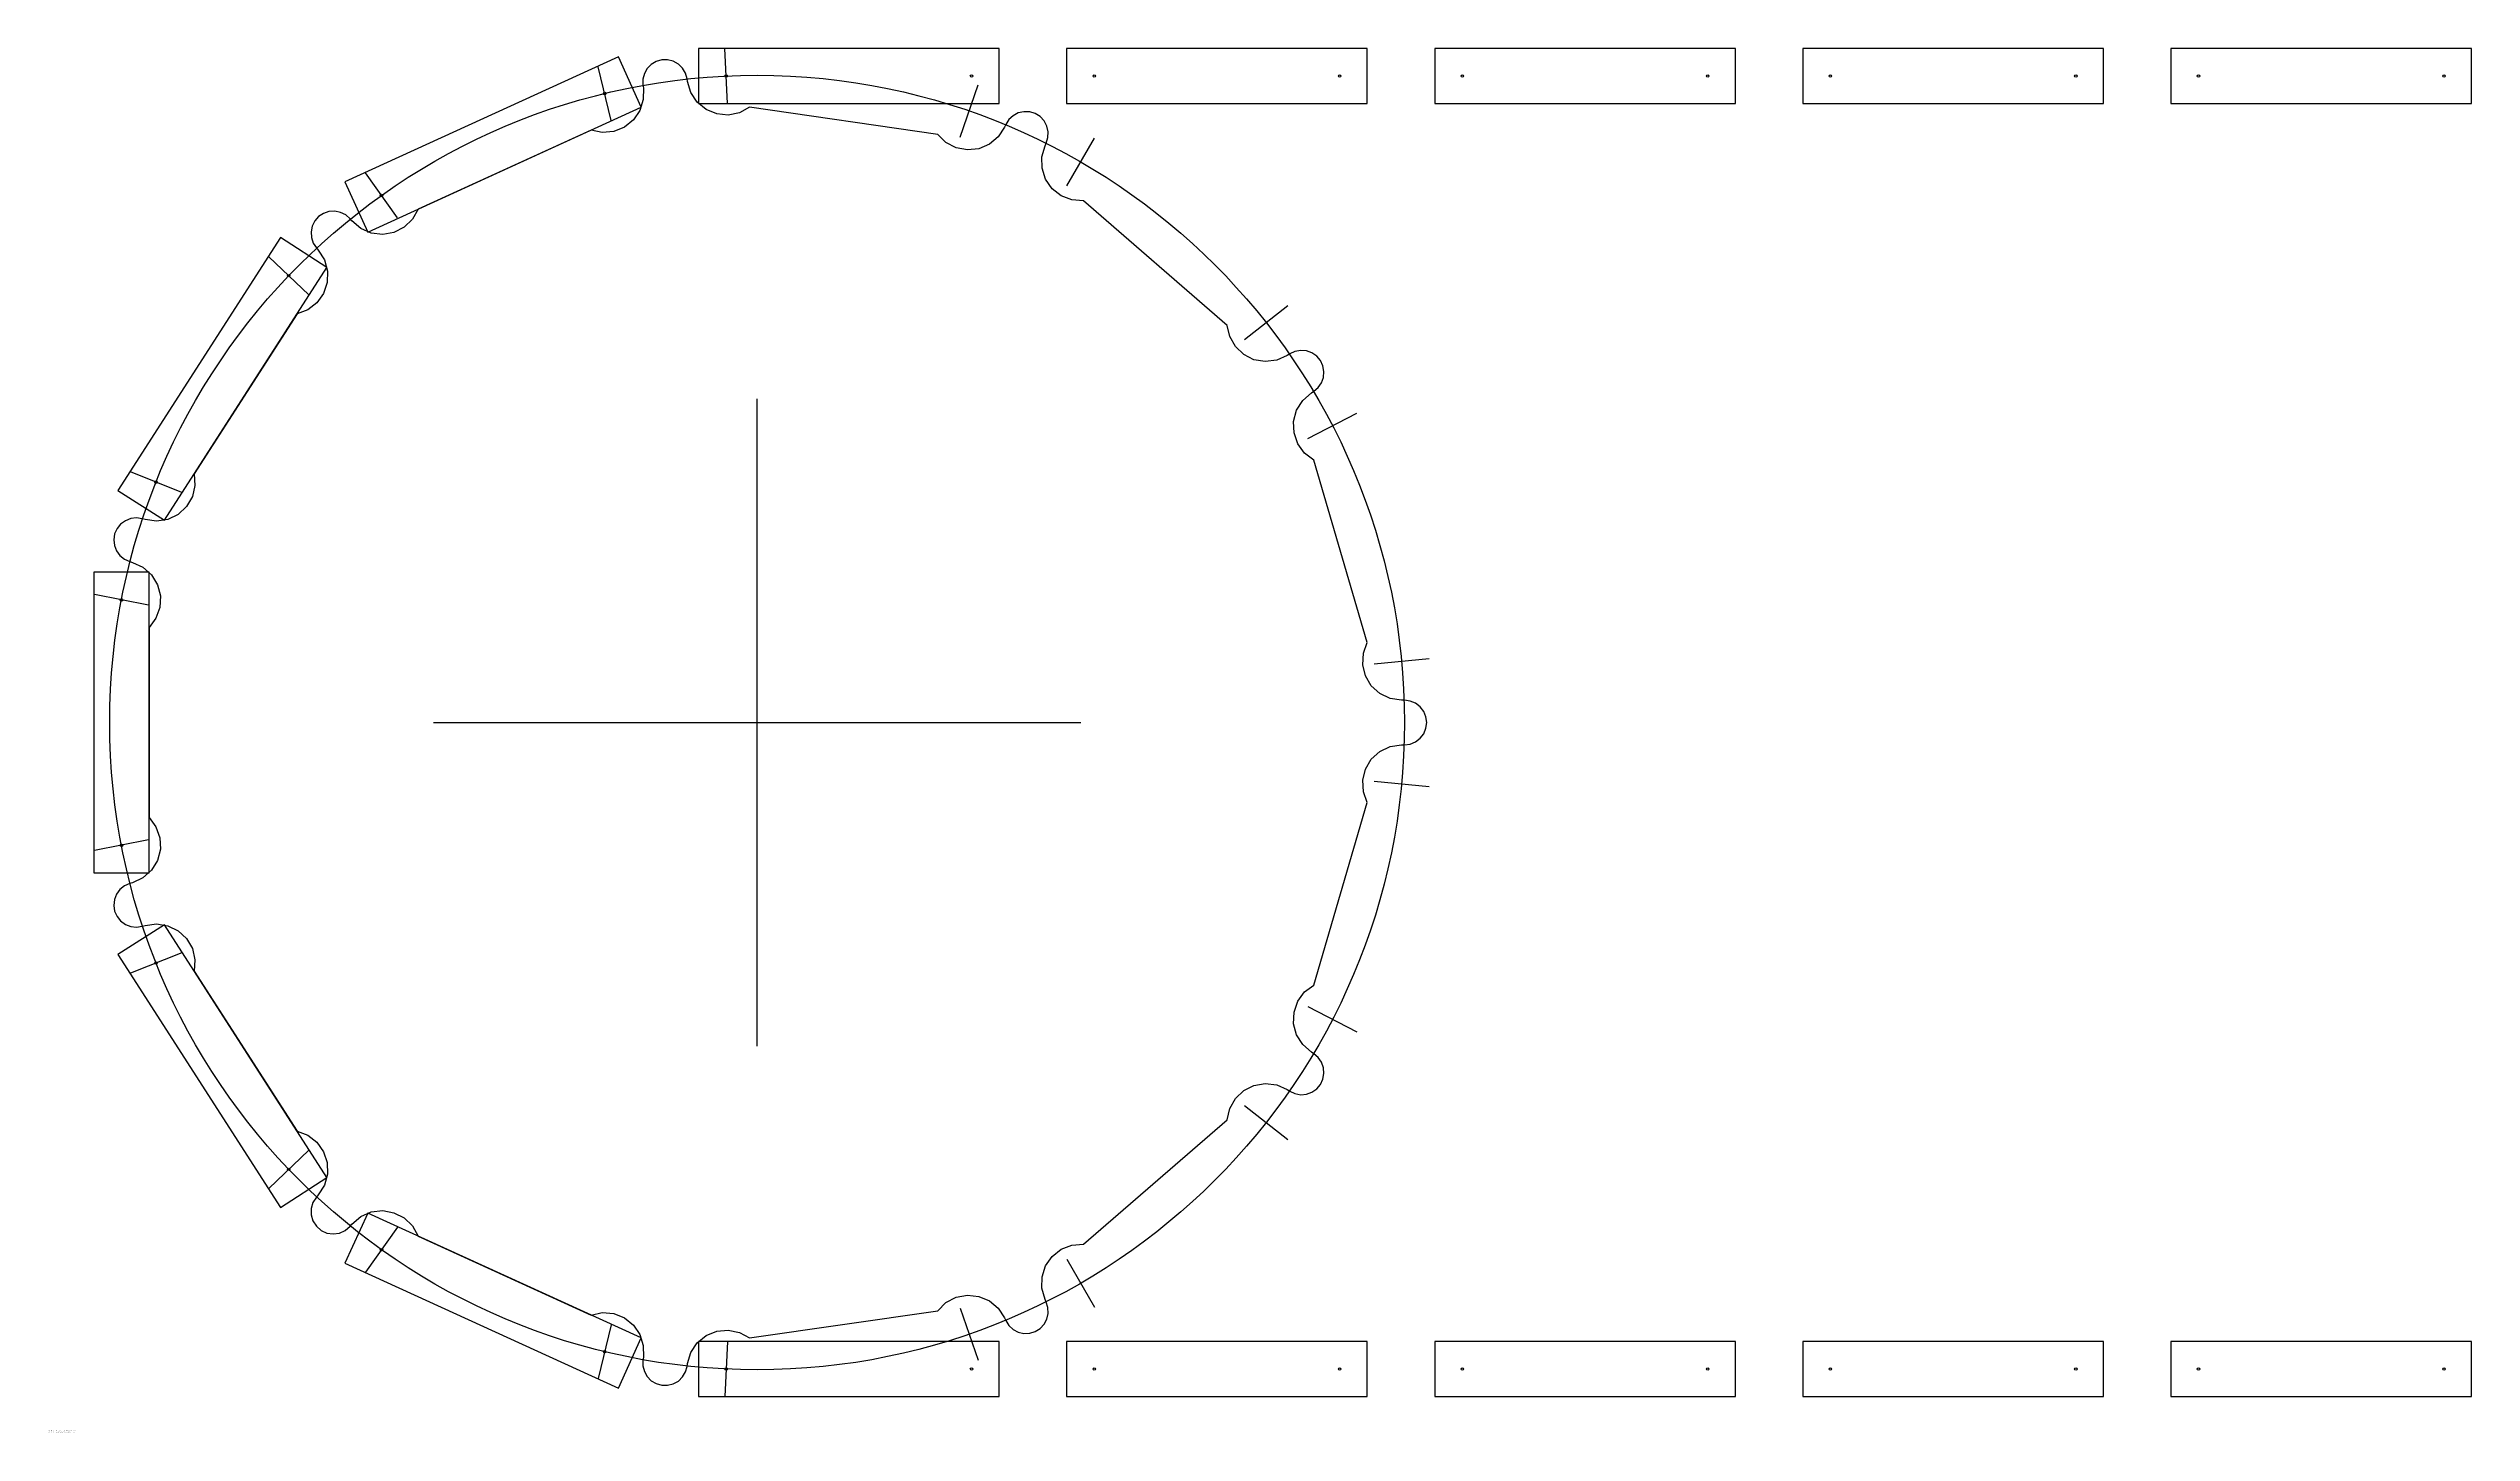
# Model space of a CAD drawing. Extents: x 0 to 395, y 0 to 225.
import ezdxf

# ---------------------------------------------------------------- set-up
doc = ezdxf.new("R2010")
doc.units = 0
doc.layers.add('labels', color=1, linetype='Continuous')
doc.styles.add('ARIAL', font='Arial.ttf')

msp = doc.modelspace()

# ---------------------------------------------------------------- linework, layer by layer
at = {"layer": 'a'}
for p, q in [((115.52215, 62.7616), (115.52215, 168.28269)), ((62.7616, 115.52215), (168.28269, 115.52215))]:
    msp.add_line(p, q, dxfattribs=at)
for points in [[(154.97073, 216.42226), (154.97073, 225.42226), (105.97073, 225.42226), (105.97073, 216.42226)], [(214.97073, 216.42226), (214.97073, 225.42226), (165.97073, 225.42226), (165.97073, 216.42226)], [(274.97073, 216.42226), (274.97073, 225.42226), (225.97073, 225.42226), (225.97073, 216.42226)], [(334.97073, 216.42226), (334.97073, 225.42226), (285.97073, 225.42226), (285.97073, 216.42226)], [(394.97073, 216.42226), (394.97073, 225.42226), (345.97073, 225.42226), (345.97073, 216.42226)], [(214.98281, 102.47222), (214.33633, 104.23289), (214.23116, 106.10554), (214.67645, 107.92751), (215.63351, 109.54055), (217.01922, 110.80455), (218.7132, 111.60972), (220.56833, 111.88611), (221.04324, 111.89738), (221.98139, 112.02089), (222.85562, 112.383), (223.60633, 112.95905), (224.18238, 113.70976), (224.54449, 114.58399), (224.668, 115.52215), (224.54449, 116.4603), (224.18238, 117.33453), (223.60633, 118.08524), (222.85562, 118.66129), (221.98139, 119.0234), (221.04324, 119.14691), (220.56833, 119.15818), (218.7132, 119.43457), (217.01922, 120.23974), (215.63351, 121.50374), (214.67645, 123.11678), (214.23116, 124.93876), (214.33633, 126.8114), (214.98281, 128.57207), (206.2491, 158.31635), (204.75336, 159.448), (203.65246, 160.96651), (203.04202, 162.74), (202.97508, 164.6144), (203.45744, 166.42691), (204.44721, 168.0201), (205.85841, 169.25557), (206.25183, 169.5218), (206.97429, 170.13292), (207.51396, 170.91019), (207.83407, 171.80065), (207.9128, 172.74363), (207.74479, 173.67485), (207.34148, 174.53085), (206.73037, 175.25331), (205.9531, 175.79298), (205.06264, 176.11309), (204.11966, 176.19182), (203.18844, 176.02381), (202.33244, 175.6205), (201.92683, 175.37323), (200.21677, 174.60279), (198.35639, 174.3643), (196.50729, 174.67847), (194.83009, 175.51802), (193.47045, 176.81003), (192.54649, 178.44226), (192.13846, 180.27294), (168.71023, 200.57362), (166.84011, 200.71696), (165.093, 201.39923), (163.62066, 202.56115), (162.55096, 204.10181), (161.97683, 205.88737), (161.94813, 207.76275), (162.46736, 209.56505), (162.6544, 210.00172), (162.93177, 210.90641), (162.96555, 211.85206), (162.75342, 212.77423), (162.30984, 213.61008), (161.66504, 214.30264), (160.86297, 214.80471), (159.95829, 215.08209), (159.01263, 215.11586), (158.09046, 214.90373), (157.25462, 214.46015), (156.56206, 213.81536), (156.05999, 213.01329), (155.85245, 212.58598), (154.83039, 211.01332), (153.39428, 209.80689), (151.66886, 209.07149), (149.80401, 208.871), (147.9617, 209.22283), (146.30197, 210.09642), (144.96897, 211.41588), (114.28451, 215.82764), (112.63377, 214.93717), (110.79515, 214.56657), (108.92835, 214.74803), (107.19552, 215.46579), (105.74718, 216.65751), (104.70913, 218.21967), (104.17154, 220.01657), (104.0928, 220.48504), (103.83703, 221.39607), (103.35419, 222.20987), (102.67717, 222.87096), (101.85212, 223.3343), (100.93526, 223.56832), (99.98907, 223.55706), (99.07804, 223.30129), (98.26425, 222.81844), (97.60315, 222.14143), (97.13981, 221.31637), (96.90579, 220.39951), (96.91705, 219.45332), (96.97349, 218.98165), (96.96392, 217.10607), (96.40803, 215.31474), (95.3541, 213.76325), (93.89368, 212.58637), (92.15362, 211.88632), (90.28507, 211.72391), (88.45032, 212.11325), (60.25173, 199.23538), (59.34447, 197.59382), (57.99808, 196.28801), (56.32953, 195.4314), (54.48373, 195.09838), (52.62102, 195.31788), (50.90319, 196.07084), (49.47946, 197.29185), (49.15994, 197.64338), (48.45224, 198.27151), (47.60607, 198.69507), (46.67911, 198.8852), (45.73453, 198.82893), (44.8367, 198.5301), (44.04681, 198.00908), (43.41868, 197.30137), (42.99512, 196.45521), (42.80499, 195.52825), (42.86126, 194.58367), (43.16009, 193.68584), (43.68111, 192.89595), (43.98359, 192.52965), (44.98956, 190.94665), (45.49038, 189.13915), (45.44256, 187.26416), (44.85024, 185.48454), (43.76489, 183.95488), (42.28076, 182.80803), (40.52679, 182.14362), (23.76692, 156.06476), (23.89118, 154.19328), (23.4645, 152.36686), (22.52394, 150.74414), (21.1512, 149.46607), (19.46552, 148.64367), (17.61331, 148.34837), (15.75546, 148.60583), (15.29662, 148.72881), (14.36166, 148.87461), (13.42083, 148.77346), (12.53823, 148.43225), (11.77402, 147.87424), (11.18028, 147.13745), (10.79746, 146.27209), (10.65166, 145.33713), (10.75281, 144.3963), (11.09402, 143.51371), (11.65203, 142.7495), (12.38882, 142.15575), (13.25418, 141.77293), (13.70668, 141.62832), (15.40879, 140.84048), (16.80732, 139.59068), (17.78078, 137.98748), (18.24463, 136.17014), (18.15857, 134.29652), (17.53008, 132.52935), (16.41375, 131.02215), (16.41375, 100.02215), (17.53008, 98.51494), (18.15857, 96.74777), (18.24463, 94.87415), (17.78078, 93.05681), (16.80732, 91.45361), (15.40879, 90.20381), (13.70668, 89.41597), (13.25418, 89.27136), (12.38882, 88.88854), (11.65203, 88.2948), (11.09402, 87.53059), (10.75281, 86.64799), (10.65166, 85.70716), (10.79746, 84.7722), (11.18028, 83.90684), (11.77402, 83.17005), (12.53823, 82.61204), (13.42083, 82.27083), (14.36166, 82.16968), (15.29662, 82.31548), (15.75546, 82.43846), (17.61331, 82.69592), (19.46552, 82.40062), (21.1512, 81.57822), (22.52394, 80.30015), (23.4645, 78.67743), (23.89118, 76.85101), (23.76692, 74.97953), (40.52679, 48.90067), (42.28076, 48.23626), (43.76489, 47.08941), (44.85024, 45.55975), (45.44256, 43.78013), (45.49038, 41.90514), (44.98956, 40.09764), (43.98359, 38.51464), (43.68111, 38.14834), (43.12332, 37.28041), (42.83265, 36.29048), (42.83265, 35.25877), (43.12332, 34.26884), (43.68111, 33.40091), (44.46083, 32.72528), (45.39931, 32.29669), (46.42053, 32.14986), (47.44174, 32.29669), (48.38022, 32.72528), (49.15994, 33.40091), (49.47946, 33.75244), (50.90319, 34.97345), (52.62102, 35.72641), (54.48373, 35.94591), (56.32953, 35.61289), (57.99808, 34.75628), (59.34447, 33.45048), (60.25173, 31.80891), (88.45032, 18.93104), (90.28507, 19.32038), (92.15362, 19.15797), (93.89368, 18.45792), (95.3541, 17.28104), (96.40803, 15.72955), (96.96392, 13.93822), (96.97349, 12.06264), (96.91705, 11.59097), (96.90579, 10.64478), (97.13981, 9.72792), (97.60315, 8.90286), (98.26425, 8.22585), (99.07804, 7.743), (99.98907, 7.48723), (100.93526, 7.47597), (101.85212, 7.70999), (102.67717, 8.17333), (103.35419, 8.83442), (103.83703, 9.64822), (104.0928, 10.55925), (104.17154, 11.02772), (104.70913, 12.82463), (105.74718, 14.38678), (107.19552, 15.5785), (108.92835, 16.29626), (110.79515, 16.47772), (112.63377, 16.10712), (114.28451, 15.21665), (144.96897, 19.62841), (146.30197, 20.94787), (147.9617, 21.82146), (149.80401, 22.17329), (151.66886, 21.9728), (153.39428, 21.2374), (154.83039, 20.03097), (155.85245, 18.45831), (156.05999, 18.031), (156.56206, 17.22893), (157.25462, 16.58414), (158.09046, 16.14056), (159.01263, 15.92843), (159.95829, 15.9622), (160.86297, 16.23958), (161.66504, 16.74165), (162.30984, 17.43421), (162.75342, 18.27006), (162.96555, 19.19223), (162.93177, 20.13788), (162.6544, 21.04257), (162.46736, 21.47924), (161.94813, 23.28154), (161.97683, 25.15692), (162.55096, 26.94248), (163.62066, 28.48314), (165.093, 29.64506), (166.84011, 30.32733), (168.71023, 30.47067), (192.13846, 50.77136), (192.54649, 52.60203), (193.47045, 54.23426), (194.83009, 55.52627), (196.50729, 56.36582), (198.35639, 56.67999), (200.21677, 56.4415), (201.92683, 55.67106), (202.33244, 55.42379), (203.18844, 55.02048), (204.11966, 54.85247), (205.06264, 54.93121), (205.9531, 55.25131), (206.73037, 55.79098), (207.34148, 56.51344), (207.74479, 57.36944), (207.9128, 58.30066), (207.83407, 59.24364), (207.51396, 60.1341), (206.97429, 60.91137), (206.25183, 61.52249), (205.85841, 61.78872), (204.44721, 63.02419), (203.45744, 64.61738), (202.97508, 66.42989), (203.04202, 68.30429), (203.65246, 70.07778), (204.75336, 71.59629), (206.2491, 72.72794)], [(48.32631, 203.68334), (52.06504, 195.49665), (96.63701, 215.85198), (92.89828, 224.03867)], [(11.32987, 153.35925), (18.90115, 148.49348), (45.39255, 189.7149), (37.82127, 194.58067)], [(7.41375, 91.02215), (16.41375, 91.02215), (16.41375, 140.02215), (7.41375, 140.02215)], [(37.82127, 36.46362), (45.39255, 41.32939), (18.90115, 82.55081), (11.32987, 77.68504)], [(92.89828, 7.00562), (96.63701, 15.19231), (52.06504, 35.54764), (48.32631, 27.36095)], [(154.97073, 5.62203), (154.97073, 14.62203), (105.97073, 14.62203), (105.97073, 5.62203)], [(214.97073, 5.62203), (214.97073, 14.62203), (165.97073, 14.62203), (165.97073, 5.62203)], [(274.97073, 5.62203), (274.97073, 14.62203), (225.97073, 14.62203), (225.97073, 5.62203)], [(334.97073, 5.62203), (334.97073, 14.62203), (285.97073, 14.62203), (285.97073, 5.62203)], [(394.97073, 5.62203), (394.97073, 14.62203), (345.97073, 14.62203), (345.97073, 5.62203)]]:
    msp.add_lwpolyline(points, close=True, dxfattribs=at)
for centre in [(90.6743, 218.07596), (110.47073, 220.92226), (150.47073, 220.92226), (170.47073, 220.92226), (210.47073, 220.92226), (230.47073, 220.92226), (270.47073, 220.92226), (290.47073, 220.92226), (330.47073, 220.92226), (350.47073, 220.92226), (390.47073, 220.92226), (54.28902, 201.45936), (39.17403, 188.36215), (17.5484, 154.712), (11.91375, 135.52215), (11.91375, 95.52215), (17.5484, 76.33229), (39.17403, 42.68214), (54.28902, 29.58493), (90.6743, 12.96833), (110.47073, 10.12203), (150.47073, 10.12203), (170.47073, 10.12203), (210.47073, 10.12203), (230.47073, 10.12203), (270.47073, 10.12203), (290.47073, 10.12203), (330.47073, 10.12203), (350.47073, 10.12203), (390.47073, 10.12203)]:
    msp.add_circle(centre, 0.2, dxfattribs=at)
at = {"layer": 'c'}
for p, q in [((110.68615, 216.42742), (110.25531, 225.4171)), ((91.73395, 213.7025), (89.61465, 222.44942)), ((148.59055, 210.97759), (151.53662, 219.48174)), ((166.00736, 203.0236), (170.5051, 210.81913)), ((56.90034, 197.79452), (51.6777, 205.1242)), ((42.42993, 185.25585), (35.91813, 191.46844)), ((194.94817, 177.94624), (202.02425, 183.50763)), ((205.29986, 161.83869), (213.29819, 165.96504)), ((21.72654, 153.04073), (13.37026, 156.38328)), ((16.33218, 134.66924), (7.49531, 136.37506)), ((216.08858, 125.09569), (225.04808, 125.9486)), ((216.08858, 105.9486), (225.04808, 105.09569)), ((16.33218, 96.37506), (7.49531, 94.66924)), ((21.72654, 78.00356), (13.37026, 74.66101)), ((205.29986, 69.2056), (213.29819, 65.07925)), ((194.94817, 53.09805), (202.02425, 47.53666)), ((42.42993, 45.78844), (35.91813, 39.57585)), ((56.90034, 33.24977), (51.6777, 25.92009)), ((166.00736, 28.02069), (170.5051, 20.22516)), ((148.59055, 20.0667), (151.53662, 11.56255)), ((91.73395, 17.34179), (89.61465, 8.59487)), ((110.68615, 14.61687), (110.25531, 5.62719))]:
    msp.add_line(p, q, dxfattribs=at)
msp.add_circle((115.52215, 115.52215), 105.52109, dxfattribs=at)

# ---------------------------------------------------------------- texts
at = {"layer": 'labels', "style": 'ARIAL'}
for s, p in [('Chain link:  Hole spacing:20  Width:28 Overall length:8 Corner chamfer :0', (0, 0)), ('Chain block: Hole spacing:40  Width:49 Overall length:9 Corner chamfer :0', (0, -0.2))]:
    msp.add_text(s, height=0.1, dxfattribs=at).set_placement(p)

doc.saveas('drawing.dxf')
